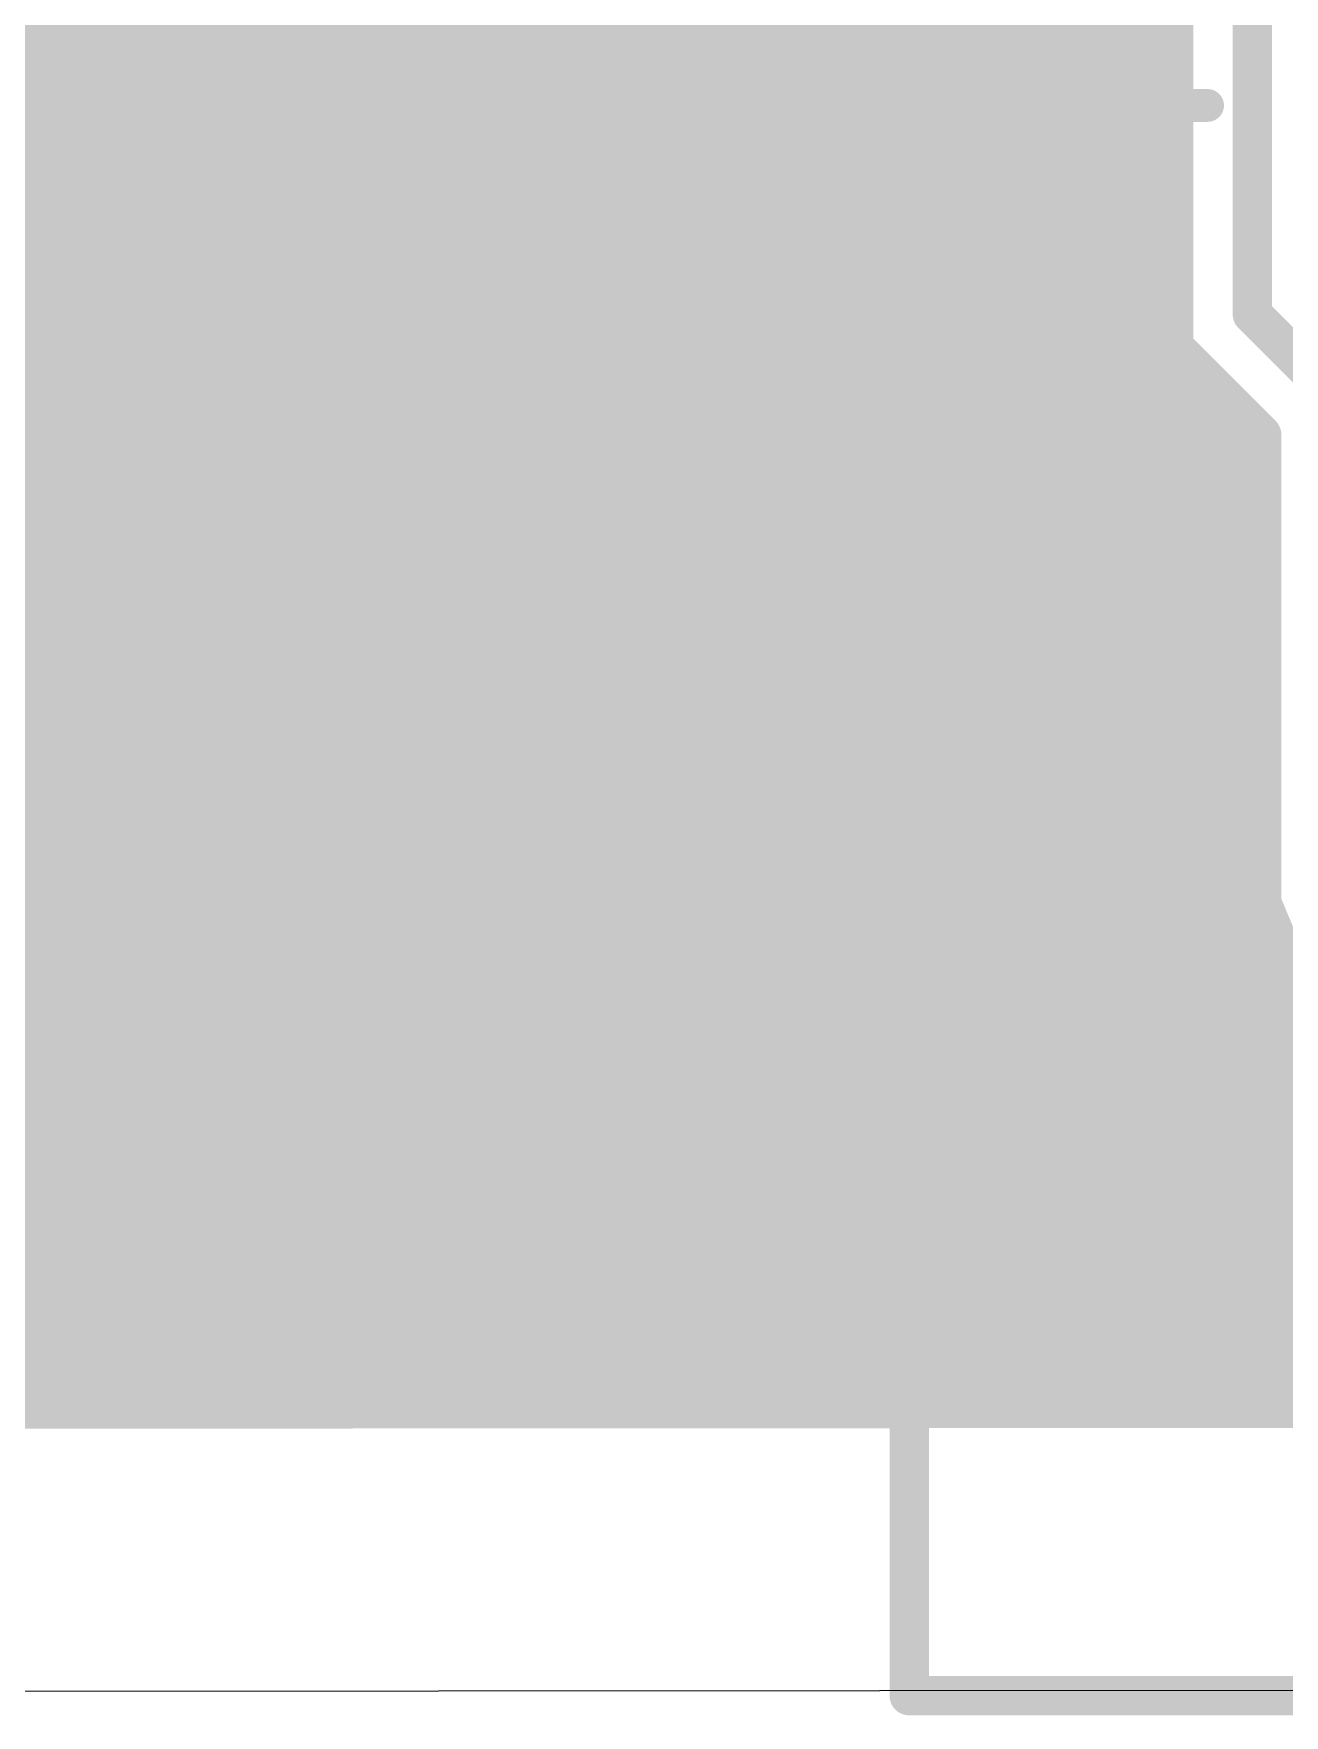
# Model space of a CAD drawing. Extents: x -0.1 to 57, y -0.1 to 41.
# Drawn here: x 12.62 to 17.46, y -0.09 to 6.43 of the extents above; entities that cross this region are included whole.
import ezdxf

# ---------------------------------------------------------------- set-up
doc = ezdxf.new("R2010")
doc.units = 0
for name, color, linetype in [('16', 175, 'CONTINUOUS'), ('20', 30, 'CONTINUOUS'), ('21', 253, 'CONTINUOUS')]:
    doc.layers.add(name, color=color, linetype=linetype)

msp = doc.modelspace()

# ---------------------------------------------------------------- linework, layer by layer
at = {"layer": '16', "const_width": 0.1524}
for points in [[(17.34, 5.3406), (17.34, 11)], [(17.0352, 9.5036), (17.0352, 5.2143)], [(2.8048, 6.4008), (17.0352, 6.4008)], [(7.8575, 6.2484), (17.0352, 6.2484)], [(8.181, 6.096), (17.0352, 6.096)], [(8.3655, 5.9436), (17.0352, 5.9436)], [(8.4952, 5.7912), (17.0352, 5.7912)], [(8.5887, 5.6388), (17.0352, 5.6388)], [(8.6553, 5.4864), (17.0352, 5.4864)], [(11.9693, 5.334), (17.0352, 5.334)], [(18.5, 4.1806), (17.34, 5.3406)], [(17.0352, 5.2143), (17.2137, 5.0358)], [(12.1067, 5.1816), (17.0679, 5.1816)], [(12.1261, 5.0292), (17.2203, 5.0292)], [(17.2137, 5.0358), (17.376, 4.8735)], [(12.1261, 4.8768), (17.3727, 4.8768)], [(17.376, 4.8735), (17.376, 3.0617)], [(12.1261, 4.7244), (17.376, 4.7244)], [(12.2963, 4.572), (17.376, 4.572)], [(12.4411, 4.4196), (17.376, 4.4196)], [(12.4461, 4.2672), (17.376, 4.2672)], [(12.4461, 4.1148), (17.376, 4.1148)], [(12.4057, 3.9624), (17.376, 3.9624)], [(12.2861, 3.81), (17.376, 3.81)], [(12.2759, 3.6576), (17.376, 3.6576)], [(12.2311, 3.5052), (17.376, 3.5052)], [(12.1511, 3.3528), (17.376, 3.3528)], [(12.0237, 3.2004), (17.376, 3.2004)], [(17.376, 3.0617), (17.5472, 2.6486)], [(11.8663, 3.048), (17.3817, 3.048)], [(11.6461, 2.8956), (17.4448, 2.8956)], [(11.6461, 2.7432), (17.508, 2.7432)], [(11.6461, 2.5908), (17.6049, 2.5908)], [(11.5667, 2.4384), (17.7573, 2.4384)], [(8.2097, 2.286), (17.9754, 2.286)], [(7.9215, 2.1336), (23.0784, 2.1336)], [(1.0922, 1.9812), (55.8411, 1.9812)], [(1.0922, 1.8288), (55.8409, 1.8288)], [(1.0922, 1.6764), (55.8406, 1.6764)], [(1.0922, 1.524), (55.8403, 1.524)], [(1.0922, 1.3716), (55.8401, 1.3716)], [(1.0922, 1.2192), (55.8398, 1.2192)], [(55.8397, 1.1265), (1.0922, 1.0929)]]:
    msp.add_lwpolyline(points, dxfattribs=at)
at = {"layer": '16', "const_width": 0.0762}
for points in [[(17.0352, 6.3627, 1), (17.0352, 6.4389)], [(17.0352, 6.2103, 1), (17.0352, 6.2865)], [(17.0352, 6.0579, 1), (17.0352, 6.1341)], [(17.0352, 5.9055, 1), (17.0352, 5.9817)], [(17.0352, 5.7531, 1), (17.0352, 5.8293)], [(17.0352, 5.6007, 1), (17.0352, 5.6769)], [(17.0352, 5.4483, 1), (17.0352, 5.5245)], [(17.0352, 5.2959, 1), (17.0352, 5.3721)], [(17.3669, 5.3675, 1), (17.3131, 5.3137)], [(17.3019, 5.3406, 1), (17.3781, 5.3406)], [(17.0621, 5.2413, 1), (17.0083, 5.1874)], [(16.9971, 5.2143, 1), (17.0733, 5.2143)], [(17.0679, 5.1435, 1), (17.0679, 5.2197)], [(17.2407, 5.0627, 1), (17.1868, 5.0089)], [(17.1868, 5.0089, 1), (17.2407, 5.0627)], [(17.2203, 4.9911, 1), (17.2203, 5.0673)], [(17.3727, 4.8387, 1), (17.3727, 4.9149)], [(17.4141, 4.8735, 1), (17.3379, 4.8735)], [(17.3491, 4.8466, 1), (17.403, 4.9004)], [(17.376, 4.6863, 1), (17.376, 4.7625)], [(17.376, 4.5339, 1), (17.376, 4.6101)], [(17.376, 4.3815, 1), (17.376, 4.4577)], [(17.376, 4.2291, 1), (17.376, 4.3053)], [(17.376, 4.0767, 1), (17.376, 4.1529)], [(17.376, 3.9243, 1), (17.376, 4.0005)], [(17.376, 3.7719, 1), (17.376, 3.8481)], [(17.376, 3.6195, 1), (17.376, 3.6957)], [(17.376, 3.4671, 1), (17.376, 3.5433)], [(17.376, 3.3147, 1), (17.376, 3.3909)], [(17.376, 3.1623, 1), (17.376, 3.2385)], [(17.4112, 3.0763, 1), (17.3409, 3.0471)], [(17.3379, 3.0617, 1), (17.4141, 3.0617)], [(17.3817, 3.0099, 1), (17.3817, 3.0861)], [(17.4448, 2.8575, 1), (17.4448, 2.9337)]]:
    msp.add_lwpolyline(points, format="xyb", dxfattribs=at)
at = {"layer": '20'}
msp.add_line((0, 0), (56.93, 0.035), dxfattribs=at)
at = {"layer": '21'}
for points, const_width in [([(16.011, 2.3776), (16.011, 8.9816)], 0.1524), ([(16.849, 7.2921), (16.849, 6.1491)], 0.127), ([(16.5315, 6.1491), (17.1665, 6.1491)], 0.127), ([(16.011, -0.0104), (16.011, 2.3776)], 0.1524), ([(16.011, 2.3776), (17.611, 2.3776)], 0.1524), ([(16.011, -0.0104), (25.993, -0.0104)], 0.1524)]:
    msp.add_lwpolyline(points, dxfattribs=dict(at, const_width=const_width))
for points, const_width in [([(16.5315, 6.1809, 1), (16.5315, 6.1174)], 0.0635), ([(17.1665, 6.1174, 1), (17.1665, 6.1809)], 0.0635), ([(16.8173, 6.1491, 1), (16.8807, 6.1491)], 0.0635), ([(16.0491, 2.3776, 1), (15.9729, 2.3776)], 0.0762), ([(16.011, 2.4157, 1), (16.011, 2.3395)], 0.0762), ([(15.9729, 2.3776, 1), (16.0491, 2.3776)], 0.0762), ([(16.011, 0.0277, 1), (16.011, -0.0485)], 0.0762), ([(15.9729, -0.0104, 1), (16.0491, -0.0104)], 0.0762)]:
    msp.add_lwpolyline(points, format="xyb", dxfattribs=dict(at, const_width=const_width))

doc.saveas('drawing.dxf')
